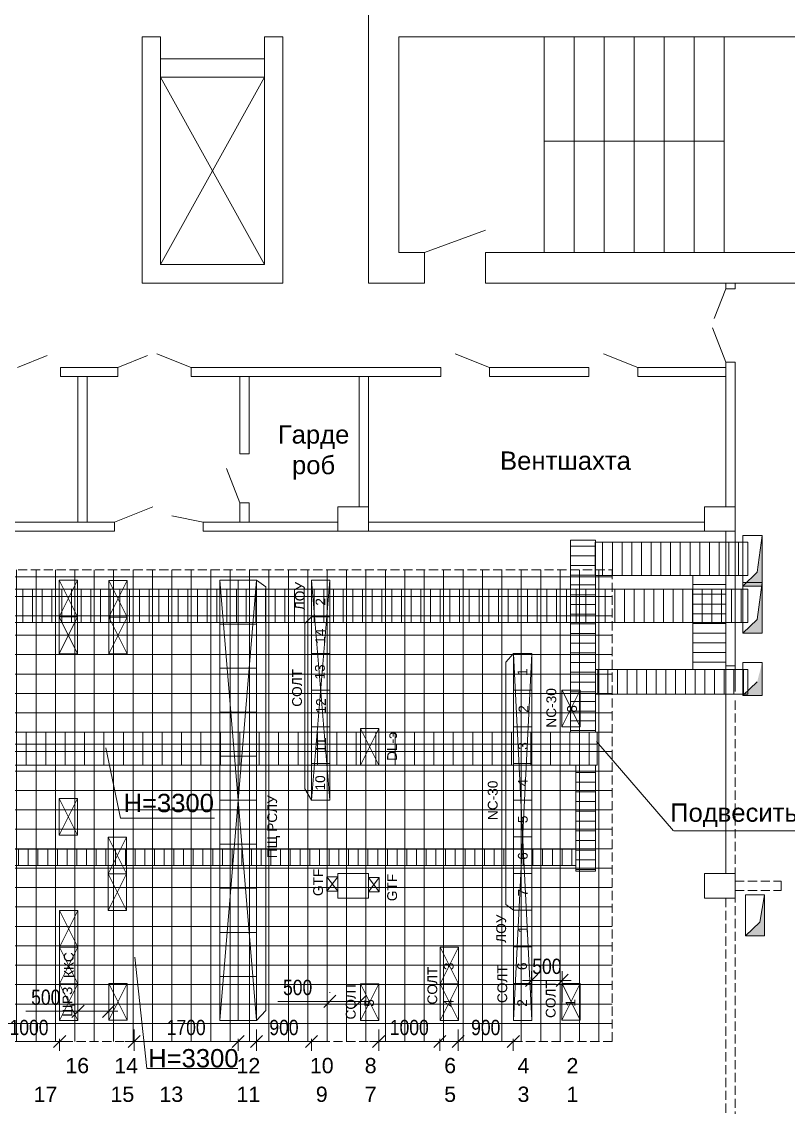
# Model space of a CAD drawing. Header units: millimetres. Extents: x 529148 to 753234, y -6155083 to -118574.
# Drawn here: x 661754 to 674293, y -159804 to -142049 of the extents above; entities that cross this region are included whole.
import ezdxf

# ---------------------------------------------------------------- set-up
doc = ezdxf.new("R2010")
doc.units = ezdxf.units.MM
doc.linetypes.add('ГОСТ 2.303 4', pattern=[7, 5, -2, 0])
for name, color, linetype, lineweight in [('оборудование', 7, 'Continuous', 60), ('Размеры план', 5, 'Continuous', 5), ('Стены', 250, 'Continuous', 20)]:
    doc.layers.add(name, color=color, linetype=linetype, lineweight=lineweight)
doc.styles.add('17_Standard 2.5', font='ARIALN.TTF', dxfattribs={"height": 250})
doc.styles.add('Arial Cyr', font='arial.ttf')
doc.dimstyles.get("Standard").update_dxf_attribs({"dimtxt": 2.5, "dimasz": 2, "dimexe": 1.5, "dimexo": 3, "dimgap": 1, "dimtad": 1, "dimtoh": 1, "dimdec": 0, "dimrnd": 1, "dimzin": 0, "dimdsep": 46, "dimtxsty": '17_Standard 2.5', "dimblk": 'OBLIQUE', "dimcen": 2, "dimdle": 1.5, "dimclrd": 5, "dimclre": 5, "dimclrt": 5, "dimadec": 0, "dimazin": 0, "dimtfac": 1, "dimtdec": 0, "dimtofl": 0, "dimtmove": 0, "dimatfit": 3, "dimldrblk": 'OBLIQUE', "dimfxl": 1, "dimtolj": 1, "dimtzin": 0, "dimlwd": 5, "dimlwe": 5, "dimarcsym": 0})

# ---------------------------------------------------------------- blocks, each defined once
blk = doc.blocks.new('_Oblique')
at = {"color": 0, "linetype": 'ByBlock', "lineweight": -2}
blk.add_line((-0.5, -0.5), (0.5, 0.5), dxfattribs=at)
blk = doc.blocks.new('*D464')
at = {"layer": 'Defpoints', "color": 0, "transparency": 16777216}
for p in [(661373.572558, -158233.852485), (662373.572558, -158382.552882), (661373.572558, -158727.786385)]:
    blk.add_point(p, dxfattribs=at)
at = {"layer": 'Стены', "color": 5, "linetype": 'Continuous', "lineweight": 5, "transparency": 16777216}
for p, q in [((661373.572558, -158533.852485), (661373.572558, -158877.786385)), ((662373.572558, -158682.552882), (662373.572558, -158877.786385)), ((662523.572558, -158727.786385), (661223.572558, -158727.786385))]:
    blk.add_line(p, q, dxfattribs=at)
at = {"layer": 'Стены', "color": 5, "lineweight": 5, "transparency": 16777216, "xscale": 200, "yscale": 200, "zscale": 200, "rotation": 180}
blk.add_blockref('_Oblique', (661373.572558, -158727.786385), dxfattribs=at)
at = {"layer": 'Стены', "color": 5, "lineweight": 5, "transparency": 16777216, "xscale": 200, "yscale": 200, "zscale": 200}
blk.add_blockref('_Oblique', (662373.572558, -158727.786385), dxfattribs=at)
at = {"layer": 'Стены', "color": 5, "linetype": 'Continuous', "lineweight": 20, "transparency": 16777216, "insert": (661873.572558, -158500.158757), "char_height": 250, "attachment_point": 5, "style": '17_Standard 2.5'}
blk.add_mtext('\\A1;1000', dxfattribs=at)
blk = doc.blocks.new('*D465')
at = {"layer": 'Defpoints', "color": 0, "transparency": 16777216}
for p in [(662673.572558, -158233.852485), (662673.572558, -158233.852485), (663173.572558, -158382.552882)]:
    blk.add_point(p, dxfattribs=at)
at = {"layer": 'Стены', "color": 5, "linetype": 'Continuous', "lineweight": 5, "transparency": 16777216}
for p, q in [((662673.572558, -157933.852485), (662673.572558, -158083.852485)), ((663173.572558, -158082.552882), (663173.572558, -158083.852485)), ((662673.572558, -158233.852485), (661820.869856, -158233.852485)), ((663323.572558, -158233.852485), (662673.572558, -158233.852485))]:
    blk.add_line(p, q, dxfattribs=at)
at = {"layer": 'Стены', "color": 5, "lineweight": 5, "transparency": 16777216, "xscale": 200, "yscale": 200, "zscale": 200, "rotation": 180}
blk.add_blockref('_Oblique', (662673.572558, -158233.852485), dxfattribs=at)
at = {"layer": 'Стены', "color": 5, "lineweight": 5, "transparency": 16777216, "xscale": 200, "yscale": 200, "zscale": 200}
blk.add_blockref('_Oblique', (663173.572558, -158233.852485), dxfattribs=at)
at = {"layer": 'Стены', "color": 5, "linetype": 'Continuous', "lineweight": 20, "transparency": 16777216, "insert": (662147.221207, -158006.224857), "char_height": 250, "attachment_point": 5, "style": '17_Standard 2.5'}
blk.add_mtext('\\A1;500', dxfattribs=at)
blk = doc.blocks.new('*D466')
at = {"layer": 'Defpoints', "color": 0, "transparency": 16777216}
for p in [(663593.572558, -158233.852485), (665293.572558, -158382.552882), (663593.572558, -158727.786385)]:
    blk.add_point(p, dxfattribs=at)
at = {"layer": 'Стены', "color": 5, "linetype": 'Continuous', "lineweight": 5, "transparency": 16777216}
for p, q in [((663593.572558, -158533.852485), (663593.572558, -158877.786385)), ((665293.572558, -158682.552882), (665293.572558, -158877.786385)), ((665443.572558, -158727.786385), (663443.572558, -158727.786385))]:
    blk.add_line(p, q, dxfattribs=at)
at = {"layer": 'Стены', "color": 5, "lineweight": 5, "transparency": 16777216, "xscale": 200, "yscale": 200, "zscale": 200, "rotation": 180}
blk.add_blockref('_Oblique', (663593.572558, -158727.786385), dxfattribs=at)
at = {"layer": 'Стены', "color": 5, "lineweight": 5, "transparency": 16777216, "xscale": 200, "yscale": 200, "zscale": 200}
blk.add_blockref('_Oblique', (665293.572558, -158727.786385), dxfattribs=at)
at = {"layer": 'Стены', "color": 5, "linetype": 'Continuous', "lineweight": 20, "transparency": 16777216, "insert": (664443.572558, -158500.158757), "char_height": 250, "attachment_point": 5, "style": '17_Standard 2.5'}
blk.add_mtext('\\A1;1700', dxfattribs=at)
blk = doc.blocks.new('*D467')
at = {"layer": 'Defpoints', "color": 0, "transparency": 16777216}
for p in [(665593.572558, -158233.852485), (666493.572558, -158382.552882), (665593.572558, -158727.786385)]:
    blk.add_point(p, dxfattribs=at)
at = {"layer": 'Стены', "color": 5, "linetype": 'Continuous', "lineweight": 5, "transparency": 16777216}
for p, q in [((665593.572558, -158533.852485), (665593.572558, -158877.786385)), ((666493.572558, -158682.552882), (666493.572558, -158877.786385)), ((666643.572558, -158727.786385), (665443.572558, -158727.786385))]:
    blk.add_line(p, q, dxfattribs=at)
at = {"layer": 'Стены', "color": 5, "lineweight": 5, "transparency": 16777216, "xscale": 200, "yscale": 200, "zscale": 200, "rotation": 180}
blk.add_blockref('_Oblique', (665593.572558, -158727.786385), dxfattribs=at)
at = {"layer": 'Стены', "color": 5, "lineweight": 5, "transparency": 16777216, "xscale": 200, "yscale": 200, "zscale": 200}
blk.add_blockref('_Oblique', (666493.572558, -158727.786385), dxfattribs=at)
at = {"layer": 'Стены', "color": 5, "linetype": 'Continuous', "lineweight": 20, "transparency": 16777216, "insert": (666043.572558, -158500.158757), "char_height": 250, "attachment_point": 5, "style": '17_Standard 2.5'}
blk.add_mtext('\\A1;900', dxfattribs=at)
blk = doc.blocks.new('*D468')
at = {"layer": 'Defpoints', "color": 0, "transparency": 16777216}
for p in [(666793.572558, -158072.573975), (666793.572558, -158233.852485), (667293.572558, -158382.552882)]:
    blk.add_point(p, dxfattribs=at)
at = {"layer": 'Стены', "color": 5, "linetype": 'Continuous', "lineweight": 5, "transparency": 16777216}
for p, q in [((666793.572558, -157933.852485), (666793.572558, -157922.573975)), ((667293.572558, -158082.552882), (667293.572558, -157922.573975)), ((666793.572558, -158072.573975), (665940.869856, -158072.573975)), ((667443.572558, -158072.573975), (666793.572558, -158072.573975))]:
    blk.add_line(p, q, dxfattribs=at)
at = {"layer": 'Стены', "color": 5, "lineweight": 5, "transparency": 16777216, "xscale": 200, "yscale": 200, "zscale": 200, "rotation": 180}
blk.add_blockref('_Oblique', (666793.572558, -158072.573975), dxfattribs=at)
at = {"layer": 'Стены', "color": 5, "lineweight": 5, "transparency": 16777216, "xscale": 200, "yscale": 200, "zscale": 200}
blk.add_blockref('_Oblique', (667293.572558, -158072.573975), dxfattribs=at)
at = {"layer": 'Стены', "color": 5, "linetype": 'Continuous', "lineweight": 20, "transparency": 16777216, "insert": (666267.221207, -157844.946347), "char_height": 250, "attachment_point": 5, "style": '17_Standard 2.5'}
blk.add_mtext('\\A1;500', dxfattribs=at)
blk = doc.blocks.new('*D469')
at = {"layer": 'Defpoints', "color": 0, "transparency": 16777216}
for p in [(667593.572558, -158233.852485), (668593.572558, -158382.552882), (667593.572558, -158727.786385)]:
    blk.add_point(p, dxfattribs=at)
at = {"layer": 'Стены', "color": 5, "linetype": 'Continuous', "lineweight": 5, "transparency": 16777216}
for p, q in [((667593.572558, -158533.852485), (667593.572558, -158877.786385)), ((668593.572558, -158682.552882), (668593.572558, -158877.786385)), ((668743.572558, -158727.786385), (667443.572558, -158727.786385))]:
    blk.add_line(p, q, dxfattribs=at)
at = {"layer": 'Стены', "color": 5, "lineweight": 5, "transparency": 16777216, "xscale": 200, "yscale": 200, "zscale": 200, "rotation": 180}
blk.add_blockref('_Oblique', (667593.572558, -158727.786385), dxfattribs=at)
at = {"layer": 'Стены', "color": 5, "lineweight": 5, "transparency": 16777216, "xscale": 200, "yscale": 200, "zscale": 200}
blk.add_blockref('_Oblique', (668593.572558, -158727.786385), dxfattribs=at)
at = {"layer": 'Стены', "color": 5, "linetype": 'Continuous', "lineweight": 20, "transparency": 16777216, "insert": (668093.572558, -158500.158757), "char_height": 250, "attachment_point": 5, "style": '17_Standard 2.5'}
blk.add_mtext('\\A1;1000', dxfattribs=at)
blk = doc.blocks.new('*D470')
at = {"layer": 'Defpoints', "color": 0, "transparency": 16777216}
for p in [(668893.572558, -158233.852485), (669793.572558, -158382.552882), (668893.572558, -158727.786385)]:
    blk.add_point(p, dxfattribs=at)
at = {"layer": 'Стены', "color": 5, "linetype": 'Continuous', "lineweight": 5, "transparency": 16777216}
for p, q in [((668893.572558, -158533.852485), (668893.572558, -158877.786385)), ((669793.572558, -158682.552882), (669793.572558, -158877.786385)), ((669943.572558, -158727.786385), (668743.572558, -158727.786385))]:
    blk.add_line(p, q, dxfattribs=at)
at = {"layer": 'Стены', "color": 5, "lineweight": 5, "transparency": 16777216, "xscale": 200, "yscale": 200, "zscale": 200, "rotation": 180}
blk.add_blockref('_Oblique', (668893.572558, -158727.786385), dxfattribs=at)
at = {"layer": 'Стены', "color": 5, "lineweight": 5, "transparency": 16777216, "xscale": 200, "yscale": 200, "zscale": 200}
blk.add_blockref('_Oblique', (669793.572558, -158727.786385), dxfattribs=at)
at = {"layer": 'Стены', "color": 5, "linetype": 'Continuous', "lineweight": 20, "transparency": 16777216, "insert": (669343.572558, -158500.158757), "char_height": 250, "attachment_point": 5, "style": '17_Standard 2.5'}
blk.add_mtext('\\A1;900', dxfattribs=at)
blk = doc.blocks.new('*D471')
at = {"layer": 'Defpoints', "color": 0, "linetype": 'Continuous', "lineweight": 20, "transparency": 16777216}
for p in [(670094, -157728), (670094, -158234), (670594, -158383)]:
    blk.add_point(p, dxfattribs=at)
at = {"layer": 'Стены', "color": 5, "linetype": 'Continuous', "lineweight": 5, "transparency": 16777216}
for p, q in [((670094, -157934), (670094, -157578)), ((670594, -158083), (670594, -157578)), ((670744, -157728), (669944, -157728))]:
    blk.add_line(p, q, dxfattribs=at)
at = {"layer": 'Стены', "color": 5, "linetype": 'Continuous', "lineweight": 5, "transparency": 16777216, "xscale": 200, "yscale": 200, "zscale": 200, "rotation": 180}
blk.add_blockref('_Oblique', (670094, -157728), dxfattribs=at)
at = {"layer": 'Стены', "color": 5, "linetype": 'Continuous', "lineweight": 5, "transparency": 16777216, "xscale": 200, "yscale": 200, "zscale": 200}
blk.add_blockref('_Oblique', (670594, -157728), dxfattribs=at)
at = {"layer": 'Стены', "color": 5, "linetype": 'Continuous', "lineweight": 20, "transparency": 16777216, "insert": (670344, -157500), "char_height": 250, "attachment_point": 5, "style": '17_Standard 2.5'}
blk.add_mtext('\\A1;500', dxfattribs=at)

msp = doc.modelspace()

# ---------------------------------------------------------------- hatches: boundary and pattern name
at = {"layer": 'оборудование', "linetype": 'Continuous', "lineweight": 20}
h = msp.add_hatch(dxfattribs=at)
h.set_pattern_fill('LINE', color=256, scale=50, angle=180)
h.set_pattern_definition([(180, (512420.71, -819598.69), (-2e-14, -158.75), [])])
h.paths.add_polyline_path([(671137.2, -153667.1), (670732.7, -153667.1), (670732.7, -150530), (671137.2, -150530)])
h = msp.add_hatch(dxfattribs=at)
h.set_pattern_fill('LINE', color=256, scale=50, angle=270)
h.set_pattern_definition([(270, (1342133.84, -307501), (158.75, -7e-14), [])])
h.paths.add_polyline_path([(673630, -151104.5), (671136.1, -151104.5), (671136.1, -150560.9), (673630, -150560.9)])
at = {"layer": 'оборудование', "linetype": 'Continuous', "lineweight": 5}
h = msp.add_hatch(dxfattribs=at)
h.set_pattern_fill('ANSI37', color=8, scale=100, angle=45)
h.paths.add_polyline_path([(644893.6, -151015.3), (671412.2, -151015.3), (671412.2, -158727.8), (644893.6, -158727.8)])
at = {"layer": 'оборудование', "linetype": 'Continuous', "lineweight": 20}
h = msp.add_hatch(dxfattribs=at)
h.set_pattern_fill('LINE', color=256, scale=50, angle=360)
h.set_pattern_definition([(360, (829670.1, 517399.36), (8e-14, 158.75), [])])
h.paths.add_polyline_path([(672730, -152642.6), (672730, -151104.5), (673273.6, -151104.5), (673273.6, -152642.6)])
h = msp.add_hatch(color=0, dxfattribs=at)
h.dxf.hatch_style = 1
h.paths.add_polyline_path([(673784.6, -151824.3), (673865, -151220), (673865, -152049.1), (673550, -152049.1)])
h = msp.add_hatch(dxfattribs=at)
h.set_pattern_fill('LINE', color=256, scale=50, angle=270)
h.set_pattern_definition([(270, (1316457.71, -308271), (158.75, -7e-14), [])])
h.paths.add_polyline_path([(673630, -151330.9), (673630, -151874.5), (645460, -151874.5), (645460, -151330.9)])
h = msp.add_hatch(dxfattribs=at)
h.set_pattern_fill('LINE', color=256, scale=50, angle=90)
h.set_pattern_definition([(90, (3160, 5532.44), (-158.75, 1e-14), [])])
h.paths.add_polyline_path([(671137.2, -152642.6), (673630, -152642.6), (673630, -153047), (671137.2, -153047)])
h = msp.add_hatch(color=0, dxfattribs=at)
h.dxf.hatch_style = 1
h.paths.add_polyline_path([(673784.6, -152844.3), (673865, -152530), (673865, -153069.1), (673550, -153069.1)])
h = msp.add_hatch(dxfattribs=at)
h.set_pattern_fill('LINE', color=256, scale=50, angle=90)
h.set_pattern_definition([(90, (0, 2729.44), (-158.75, 1e-14), [])])
h.paths.add_polyline_path([(645323.6, -154210.7), (645323.6, -153667.1), (671168.5, -153667.1), (671168.5, -154210.7)])
h = msp.add_hatch(dxfattribs=at)
h.set_pattern_fill('LINE', color=256, scale=50, angle=180)
h.set_pattern_definition([(180, (512420.71, -821871.6), (-2e-14, -158.75), [])])
h.paths.add_polyline_path([(670820, -155940), (670820, -154210.7), (671137.2, -154210.7), (671137.2, -155940)])
h = msp.add_hatch(dxfattribs=at)
h.set_pattern_fill('LINE', color=256, scale=50, angle=90)
h.set_pattern_definition([(90, (350, 2729.44), (-158.75, 1e-14), [])])
h.paths.add_polyline_path([(670820, -155850), (645323.6, -155850), (645323.6, -155582.6), (670820, -155582.6)])
h = msp.add_hatch(color=0, dxfattribs=at)
h.dxf.hatch_style = 1
h.paths.add_polyline_path([(673905.4, -157002.2), (673590.5, -157002.2), (673825.1, -156777.5), (673905.4, -156330)])
at = {"layer": 'Стены', "linetype": 'Continuous', "lineweight": 20, "ltscale": 100}
h = msp.add_hatch(color=0, dxfattribs=at)
h.dxf.hatch_style = 1
h.paths.add_polyline_path([(673865, -150450), (673865, -151279.1), (673550, -151279.1), (673784.6, -151054.3)])

# ---------------------------------------------------------------- linework, layer by layer
at = {"layer": 'оборудование', "color": 0, "linetype": 'Continuous', "lineweight": 20}
for p, q in [((673550, -151279.1), (673784.6, -151054.3)), ((662364.7, -151782.1), (662664.7, -151182.1)), ((662664.7, -151782.1), (662364.7, -151182.1)), ((662664.7, -151182.1), (662664.7, -151782.1)), ((663179.2, -151785.9), (663479.2, -151185.9)), ((663479.2, -151785.9), (663179.2, -151185.9)), ((663479.2, -151185.9), (663479.2, -151785.9)), ((673784.6, -151824.3), (673865, -151220)), ((662364.7, -152385), (662664.7, -151785)), ((662664.7, -152385), (662364.7, -151785)), ((662664.7, -151785), (662664.7, -152385)), ((663179.2, -152388.9), (663479.2, -151788.9)), ((663479.2, -152388.9), (663179.2, -151788.9)), ((663479.2, -151788.9), (663479.2, -152388.9)), ((673550, -152049.1), (673784.6, -151824.3)), ((673550, -153069.1), (673784.6, -152844.3)), ((662364.7, -155354.5), (662664.7, -154754.5)), ((662664.7, -155354.5), (662364.7, -154754.5)), ((662664.7, -154754.5), (662664.7, -155354.5)), ((663169, -155984.6), (663469, -155384.6)), ((663469, -155984.6), (663169, -155384.6)), ((663469, -155384.6), (663469, -155984.6)), ((663169, -156587.5), (663469, -155987.5)), ((663469, -156587.5), (663169, -155987.5)), ((663469, -155987.5), (663469, -156587.5)), ((673825.1, -156777.5), (673905.4, -156330)), ((662373.6, -157182.6), (662673.6, -156582.6)), ((662673.6, -157182.6), (662373.6, -156582.6)), ((662673.6, -156582.6), (662673.6, -157182.6)), ((673590.5, -157002.2), (673825.1, -156777.5)), ((662373.6, -157782.6), (662673.6, -157182.6)), ((662673.6, -157782.6), (662373.6, -157182.6)), ((662673.6, -157182.6), (662673.6, -157782.6)), ((662373.6, -158382.6), (662673.6, -157782.6)), ((662673.6, -158382.6), (662373.6, -157782.6)), ((662673.6, -157782.6), (662673.6, -158382.6)), ((663179.2, -158380.8), (663479.2, -157780.8)), ((663479.2, -158380.8), (663179.2, -157780.8)), ((663479.2, -157780.8), (663479.2, -158380.8))]:
    msp.add_line(p, q, dxfattribs=at)
at = {"layer": 'оборудование', "linetype": 'Continuous', "lineweight": 20}
for p, q in [((664993.6, -158382.6), (665593.6, -151182.6)), ((665593.6, -151182.6), (664993.6, -151182.6)), ((664993.6, -151182.6), (665593.6, -158382.6)), ((666493.6, -151182.6), (666493.6, -151782.6)), ((666793.6, -151182.6), (666493.6, -154782.6)), ((666793.6, -154782.6), (666493.6, -151182.6)), ((669796.1, -158381.7), (670096.1, -152381.7)), ((670096.1, -152381.7), (669796.1, -152381.7)), ((669796.1, -152381.7), (670096.1, -158381.7)), ((673273.6, -152582.6), (673423.6, -152582.6)), ((670590, -153580), (670890, -152980)), ((670890, -152980), (670593.6, -152980)), ((670593.6, -152980), (670890, -153580)), ((667293.6, -154210.7), (667593.6, -153610.7)), ((667593.6, -153610.7), (667293.6, -153610.7)), ((667293.6, -153610.7), (667593.6, -154210.7)), ((671168.5, -153667.1), (671168.5, -153832.3)), ((671171, -153862.2), (645326.1, -153862.2)), ((666493.6, -154782.6), (666793.6, -154782.6)), ((666922.4, -156032.5), (666746.1, -156268.6)), ((666922.4, -156268.6), (666746.1, -156032.5)), ((667426.7, -156280.1), (667603, -156044)), ((667603, -156280.1), (667426.7, -156044)), ((667603, -156044), (667603, -156280.1)), ((666746.1, -156268.6), (666922.4, -156268.6)), ((668596.1, -157782.6), (668896.1, -157182.6)), ((668596.1, -157182.6), (668896.1, -157782.6)), ((664993.6, -158382.6), (664993.6, -157662.6)), ((667293.6, -158382.3), (667593.6, -157782.3)), ((667593.6, -157782.3), (667293.6, -157782.3)), ((667293.6, -157782.3), (667593.6, -158382.3)), ((668596.1, -158382.6), (668896.1, -157782.6)), ((668596.1, -157782.6), (668896.1, -158382.6)), ((670587.8, -158380), (670887.8, -157780)), ((670887.8, -157780), (670593.6, -157780)), ((670593.6, -157780), (670887.8, -158380))]:
    msp.add_line(p, q, dxfattribs=at)
at = {"layer": 'оборудование', "linetype": 'Continuous', "lineweight": 5}
for p, q in [((665746.2, -151291.4), (665593.6, -151182.6)), ((665746.2, -151291.4), (665746.2, -158222.3)), ((666387, -151893.7), (666493.6, -151782.6)), ((666387, -151893.7), (666387, -154596.2)), ((669670.6, -152523.4), (669796.1, -152381.7)), ((669670.6, -152523.4), (669670.6, -156484.9)), ((663131.9, -153926.4), (663369.3, -155072.8)), ((671158, -153820), (672413.4, -155281.4)), ((666387, -154596.2), (666493.6, -154782.6)), ((663369.3, -155072.8), (664904.7, -155072.8)), ((672425.3, -155282.6), (676387.6, -155282.6)), ((669670.6, -156484.9), (669796.1, -156581.7)), ((663604.5, -157350.3), (663800.7, -159169.9)), ((665746.2, -158222.3), (665593.6, -158382.6)), ((663800.7, -159169.9), (665287.3, -159169.9))]:
    msp.add_line(p, q, dxfattribs=at)
at = {"layer": 'оборудование', "linetype": 'Continuous', "lineweight": 20}
for points in [[(670732.7, -153667.1), (670732.7, -150530), (671137.2, -150530), (671137.2, -153667.1)], [(673630, -151104.5), (671136.1, -151104.5), (671136.1, -150560.9), (673630, -150560.9)], [(666493.6, -151182.6), (666793.6, -151182.6), (666793.6, -151782.6), (666493.6, -151782.6)], [(673273.6, -151104.5), (673273.6, -152642.6), (672730, -152642.6), (672730, -151104.5)], [(673630, -151874.5), (645460, -151874.5), (645460, -151330.9), (673630, -151330.9)], [(666493.6, -151782.6), (666793.6, -151782.6), (666793.6, -152382.6), (666493.6, -152382.6)], [(664993.6, -152622.6), (665593.6, -152622.6), (665593.6, -151902.6), (664993.6, -151902.6)], [(666493.6, -152382.6), (666793.6, -152382.6), (666793.6, -152982.6), (666493.6, -152982.6)], [(669796.1, -152381.7), (670096.1, -152381.7), (670096.1, -152981.7), (669796.1, -152981.7)], [(664993.6, -153342.6), (665593.6, -153342.6), (665593.6, -152622.6), (664993.6, -152622.6)], [(671137.2, -152642.6), (673630, -152642.6), (673630, -153047), (671137.2, -153047)], [(666493.6, -152982.6), (666793.6, -152982.6), (666793.6, -153582.6), (666493.6, -153582.6)], [(669796.1, -152981.7), (670096.1, -152981.7), (670096.1, -153581.7), (669796.1, -153581.7)], [(670590, -152980), (670890, -152980), (670890, -153580), (670590, -153580)], [(664993.6, -154062.6), (665593.6, -154062.6), (665593.6, -153342.6), (664993.6, -153342.6)], [(645323.6, -153667.1), (671168.5, -153667.1), (671168.5, -154210.7), (645323.6, -154210.7)], [(666493.6, -153582.6), (666793.6, -153582.6), (666793.6, -154182.6), (666493.6, -154182.6)], [(667293.6, -153610.7), (667593.6, -153610.7), (667593.6, -154210.7), (667293.6, -154210.7)], [(669796.1, -153581.7), (670096.1, -153581.7), (670096.1, -154181.7), (669796.1, -154181.7)], [(664993.6, -154782.6), (665593.6, -154782.6), (665593.6, -154062.6), (664993.6, -154062.6)], [(666493.6, -154182.6), (666793.6, -154182.6), (666793.6, -154782.6), (666493.6, -154782.6)], [(669796.1, -154181.7), (670096.1, -154181.7), (670096.1, -154781.7), (669796.1, -154781.7)], [(670820, -155940), (670820, -154210.7), (671137.2, -154210.7), (671137.2, -155940)], [(664993.6, -155502.6), (665593.6, -155502.6), (665593.6, -154782.6), (664993.6, -154782.6)], [(669796.1, -154781.7), (670096.1, -154781.7), (670096.1, -155381.7), (669796.1, -155381.7)], [(664993.6, -156222.6), (665593.6, -156222.6), (665593.6, -155502.6), (664993.6, -155502.6)], [(669796.1, -155381.7), (670096.1, -155381.7), (670096.1, -155981.7), (669796.1, -155981.7)], [(645323.6, -155582.6), (670820, -155582.6), (670820, -155850), (645323.6, -155850)], [(666746.1, -156032.5), (666922.4, -156032.5), (666922.4, -156268.6), (666746.1, -156268.6)], [(667426.7, -156044), (667603, -156044), (667603, -156280.1), (667426.7, -156280.1)], [(669796.1, -155981.7), (670096.1, -155981.7), (670096.1, -156581.7), (669796.1, -156581.7)], [(664993.6, -156942.6), (665593.6, -156942.6), (665593.6, -156222.6), (664993.6, -156222.6)], [(669796.1, -156581.7), (670096.1, -156581.7), (670096.1, -157181.7), (669796.1, -157181.7)], [(664993.6, -157662.6), (665593.6, -157662.6), (665593.6, -156942.6), (664993.6, -156942.6)], [(668596.1, -157182.6), (668896.1, -157182.6), (668896.1, -157782.6), (668596.1, -157782.6)], [(669796.1, -157181.7), (670096.1, -157181.7), (670096.1, -157781.7), (669796.1, -157781.7)], [(664993.6, -158382.6), (665593.6, -158382.6), (665593.6, -157662.6), (664993.6, -157662.6)], [(667293.6, -157782.3), (667593.6, -157782.3), (667593.6, -158382.3), (667293.6, -158382.3)], [(668596.1, -157782.6), (668896.1, -157782.6), (668896.1, -158382.6), (668596.1, -158382.6)], [(669796.1, -157781.7), (670096.1, -157781.7), (670096.1, -158381.7), (669796.1, -158381.7)], [(670587.8, -157780), (670887.8, -157780), (670887.8, -158380), (670587.8, -158380)], [(664993.6, -158382.6), (664993.6, -158382.6), (664993.6, -158382.6), (664993.6, -158382.6)]]:
    msp.add_lwpolyline(points, close=True, dxfattribs=at)
at = {"layer": 'оборудование', "color": 0, "linetype": 'Continuous', "lineweight": 20}
for points in [[(662364.7, -151782.1), (662664.7, -151782.1), (662664.7, -151182.1), (662364.7, -151182.1)], [(663179.2, -151785.9), (663479.2, -151785.9), (663479.2, -151185.9), (663179.2, -151185.9)], [(664993.6, -151182.6), (665293.6, -151182.6), (665293.6, -158382.6), (664993.6, -158382.6)], [(665293.6, -151182.6), (665593.6, -151182.6), (665593.6, -158382.6), (665293.6, -158382.6)], [(673550, -151220), (673865, -151220), (673865, -152049.1), (673550, -152049.1)], [(662364.7, -152385), (662664.7, -152385), (662664.7, -151785), (662364.7, -151785)], [(663179.2, -152388.9), (663479.2, -152388.9), (663479.2, -151788.9), (663179.2, -151788.9)], [(673550, -152530), (673865, -152530), (673865, -153069.1), (673550, -153069.1)], [(662364.7, -155354.5), (662664.7, -155354.5), (662664.7, -154754.5), (662364.7, -154754.5)], [(663169, -155984.6), (663469, -155984.6), (663469, -155384.6), (663169, -155384.6)], [(663169, -156587.5), (663469, -156587.5), (663469, -155987.5), (663169, -155987.5)], [(673590.5, -156330), (673905.4, -156330), (673905.4, -157002.2), (673590.5, -157002.2)], [(662373.6, -157182.6), (662673.6, -157182.6), (662673.6, -156582.6), (662373.6, -156582.6)], [(662373.6, -157782.6), (662673.6, -157782.6), (662673.6, -157182.6), (662373.6, -157182.6)], [(662373.6, -158382.6), (662673.6, -158382.6), (662673.6, -157782.6), (662373.6, -157782.6)], [(663179.2, -158380.8), (663479.2, -158380.8), (663479.2, -157780.8), (663179.2, -157780.8)]]:
    msp.add_lwpolyline(points, close=True, dxfattribs=at)
at = {"layer": 'Размеры план', "color": 0, "linetype": 'ГОСТ 2.303 4', "lineweight": 20, "ltscale": 30}
for p, q in [((673423.6, -153152.6), (673423.6, -163452.6)), ((673423.6, -156107.5), (674178.1, -156107.5)), ((674178.1, -156107.5), (674178.1, -156257.5)), ((673273.6, -156382.6), (673273.6, -161982.6)), ((673423.6, -156257.5), (674178.1, -156257.5))]:
    msp.add_line(p, q, dxfattribs=at)
msp.add_lwpolyline([(644893.6, -151015.3), (671412.2, -151015.3), (671412.2, -158727.8), (644893.6, -158727.8)], close=True, dxfattribs=at)
at = {"layer": 'Стены', "color": 0, "linetype": 'Continuous', "lineweight": 20, "ltscale": 100}
for p, q in [((667423.6, -145715.9), (667423.6, -141799.2)), ((663723.6, -146322.6), (663723.6, -142299.2)), ((663723.6, -142299.2), (664023.6, -142299.2)), ((664023.6, -146022.6), (664023.6, -142299.2)), ((665723.6, -146022.6), (665723.6, -142299.2)), ((665723.6, -142299.2), (666023.6, -142299.2)), ((666023.6, -146322.6), (666023.6, -142299.2)), ((667423.6, -146322.6), (667423.6, -142299.2)), ((667923.6, -145822.6), (667923.6, -142299.2)), ((667923.6, -142299.2), (674923.6, -142299.2)), ((670297.1, -142299.2), (670297.1, -145822.6)), ((670788, -142299.2), (670788, -145822.6)), ((671278.8, -142299.2), (671278.8, -145822.6)), ((671769.7, -142299.2), (671769.7, -145822.6)), ((672260.5, -142299.2), (672260.5, -145822.6)), ((672751.4, -142299.2), (672751.4, -145822.6)), ((673242.3, -142299.2), (673242.3, -145822.6)), ((664023.6, -142657.2), (665723.6, -142657.2)), ((664023.6, -142957.2), (665723.6, -142957.2)), ((664023.6, -142957.2), (665723.6, -146022.6)), ((665723.6, -142957.2), (664023.6, -146022.6)), ((670297.1, -144002.6), (673242.3, -144002.6)), ((668339.9, -145822.6), (669339.9, -145456)), ((667923.6, -145822.6), (668339.9, -145822.6)), ((668339.9, -145822.6), (668050.9, -145822.6)), ((668339.9, -145822.6), (668339.9, -146322.6)), ((669339.9, -145822.6), (669339.9, -146322.6)), ((669339.9, -145822.6), (677606.9, -145822.6)), ((664023.6, -146022.6), (665723.6, -146022.6)), ((663723.6, -146322.6), (666023.6, -146322.6)), ((667423.6, -146322.6), (668339.9, -146322.6)), ((669339.9, -146322.6), (677423.6, -146322.6)), ((673273.6, -146415.9), (673077.7, -146902.3)), ((673273.6, -146415.9), (673273.6, -146322.6)), ((673423.6, -146415.9), (673273.6, -146415.9)), ((673423.6, -146415.9), (673423.6, -146322.6)), ((673273.6, -147615.9), (673052.5, -147053.7)), ((661686.4, -147702.6), (662172.8, -147506.7)), ((663323.6, -147702.6), (663809.9, -147506.7)), ((664523.6, -147702.6), (663961.3, -147481.5)), ((669407.7, -147702.6), (668845.5, -147481.5)), ((671829.8, -147702.6), (671267.5, -147481.5)), ((662386.4, -147852.6), (662386.4, -147702.6)), ((662386.4, -147702.6), (663323.6, -147702.6)), ((663323.6, -147852.6), (663323.6, -147702.6)), ((664523.6, -147852.6), (664523.6, -147702.6)), ((664523.6, -147702.6), (665919.7, -147702.6)), ((665919.7, -147702.6), (668607.7, -147702.6)), ((668607.7, -147852.6), (668607.7, -147702.6)), ((669407.7, -147852.6), (669407.7, -147702.6)), ((669407.7, -147702.6), (671029.8, -147702.6)), ((671029.8, -147852.6), (671029.8, -147702.6)), ((671829.8, -147852.6), (671829.8, -147702.6)), ((671829.8, -147702.6), (673273.6, -147702.6)), ((673273.6, -149982.6), (673273.6, -147615.9)), ((673423.6, -147615.9), (673273.6, -147615.9)), ((673423.6, -150382.6), (673423.6, -147615.9)), ((662386.4, -147852.6), (663323.6, -147852.6)), ((662673.6, -147852.6), (662673.6, -150232.6)), ((662823.6, -147852.6), (662823.6, -150232.6)), ((664523.6, -147852.6), (665919.7, -147852.6)), ((665323.6, -147852.6), (665323.6, -149118.4)), ((665473.6, -147852.6), (665473.6, -149118.4)), ((665919.7, -147852.6), (668607.7, -147852.6)), ((667273.6, -147852.6), (667273.6, -149982.6)), ((667423.6, -147852.6), (667423.6, -149982.6)), ((669407.7, -147852.6), (671029.8, -147852.6)), ((671829.8, -147852.6), (673273.6, -147852.6)), ((665473.6, -149118.4), (665323.6, -149118.4)), ((665323.6, -149918.4), (665102.5, -149356.1)), ((663273.6, -150232.6), (663899, -149982.1)), ((665473.6, -149918.4), (665323.6, -149918.4)), ((665323.6, -149918.4), (665323.6, -150232.6)), ((665473.6, -149918.4), (665473.6, -150232.6)), ((667423.6, -149982.6), (666923.6, -149982.6)), ((666923.6, -150382.6), (666923.6, -149982.6)), ((667423.6, -150382.6), (667423.6, -149982.6)), ((673423.6, -149982.6), (672923.6, -149982.6)), ((672923.6, -150382.6), (672923.6, -149982.6)), ((673423.6, -150382.6), (673423.6, -149982.6)), ((664723.6, -150232.6), (664211.9, -150128.5)), ((663273.6, -150232.6), (661423.6, -150232.6)), ((663273.6, -150232.6), (663273.6, -150382.6)), ((666923.6, -150232.6), (664723.6, -150232.6)), ((664723.6, -150232.6), (664723.6, -150382.6)), ((672923.6, -150232.6), (667423.6, -150232.6)), ((663273.6, -150382.6), (654283.6, -150382.6)), ((672923.6, -150382.6), (664723.6, -150382.6)), ((673423.6, -150382.6), (672923.6, -150382.6)), ((673273.6, -150382.6), (673273.6, -155982.6)), ((673423.6, -153002.6), (673423.6, -150382.6)), ((673784.6, -151054.3), (673865, -150450)), ((667423.6, -155982.6), (666923.6, -155982.6)), ((667423.6, -155982.6), (666923.6, -155982.6)), ((666923.6, -156382.6), (666923.6, -155982.6)), ((667423.6, -156382.6), (667423.6, -155982.6)), ((673423.6, -155982.6), (672923.6, -155982.6)), ((672923.6, -156382.6), (672923.6, -155982.6)), ((673423.6, -156382.6), (673423.6, -155982.6)), ((667423.6, -156382.6), (666923.6, -156382.6)), ((673423.6, -156382.6), (672923.6, -156382.6))]:
    msp.add_line(p, q, dxfattribs=at)
msp.add_lwpolyline([(673550, -150450), (673865, -150450), (673865, -151279.1), (673550, -151279.1)], close=True, dxfattribs=at)

# ---------------------------------------------------------------- texts
at = {"layer": 'Стены', "color": 0, "linetype": 'Continuous', "lineweight": 20, "ltscale": 100, "char_height": 300, "width": 4905.238, "attachment_point": 5, "style": 'Arial Cyr'}
for s, insert in [('{\\fArial|b0|i0|c204|p34;Гарде}\\P{\\fArial|b0|i0|c204|p34;роб}', (666528, -149094.8)), ('Вентшахта', (670648, -149230))]:
    msp.add_mtext(s, dxfattribs=dict(at, insert=insert))
at = {"layer": 'Стены', "color": 0, "linetype": 'Continuous', "lineweight": 20, "char_height": 160, "attachment_point": 5, "rotation": 90, "style": 'Arial Cyr'}
for s, insert, width in [('{\\fArial|b0|i0|c204|p34;ЛОУ}', (666304.8, -151442.8), 1093.424), ('{\\fArial|b0|i0|c204|p34;2}', (666642.2, -151537.8), 1093.424), ('{\\fArial|b0|i0|c204|p34;14}', (666637.8, -152099.6), 1093.424), ('{\\fArial|b0|i0|c204|p34;СОЛТ}', (666258.3, -152944.1), 1093.424), ('{\\fArial|b0|i0|c204|p34;13}', (666632.2, -152683.5), 1093.424), ('{\\fArial|b0|i0|c204|p34;1}', (669943.9, -152686.6), 1093.424), ('NC-30', (670417.4, -153271.7), 1093.424), ('{\\fArial|b0|i0|c204|p34;12}', (666648.9, -153239.5), 1093.424), ('{\\fArial|b0|i0|c204|p34;2}', (669961.6, -153289.9), 1093.424), ('{\\fArial|b0|i0|c204|p34;8}', (670755.5, -153288.2), 1093.424), ('DL-{\\fArial|b0|i0|c204|p34;э}', (667812.3, -153901.6), 1093.424), ('{\\fArial|b0|i0|c204|p34;11}', (666648.9, -153879), 1093.424), ('{\\fArial|b0|i0|c204|p34;3}', (669951.7, -153894.6), 1093.424), ('{\\fArial|b0|i0|c204|p34;10}', (666637.3, -154498.4), 1093.424), ('{\\fArial|b0|i0|c204|p34;4}', (669951.7, -154494.6), 1093.424), ('NC-30', (669459.5, -154783.8), 1093.424), ('{\\fArial|b0|i0|c204|p34;ПЩ РСЛУ}', (665873.5, -155215), 1235.359), ('{\\fArial|b0|i0|c204|p34;5}', (669951.7, -155094.6), 1093.424), ('{\\fArial|b0|i0|c204|p34;6}', (669951.7, -155694.6), 1093.424), ('GTF', (666602.8, -156125.3), 1093.424), ('GTF', (667813.7, -156209.1), 1093.424), ('{\\fArial|b0|i0|c204|p34;7}', (669951.7, -156294.6), 1093.424), ('{\\fArial|b0|i0|c204|p34;ЛОУ}', (669597.8, -156882.1), 1093.424), ('{\\fArial|b0|i0|c204|p34;1}', (669951.7, -156894.6), 1093.424), ('{\\fArial|b0|i0|c204|p34;ККС}', (662525.2, -157478), 1235.359), ('{\\fArial|b0|i0|c204|p34;3}', (668739.8, -157498.4), 1093.424), ('{\\fArial|b0|i0|c204|p34;6}', (669939.8, -157497.5), 1093.424), ('{\\fArial|b0|i0|c204|p34;СОЛТ}', (668471.3, -157813.6), 1093.424), ('{\\fArial|b0|i0|c204|p34;СОЛТ}', (669615.6, -157788.9), 1093.424), ('{\\fArial|b0|i0|c204|p34;СОЛТ}', (667137, -158058.8), 1093.424), ('{\\fArial|b0|i0|c204|p34;СОЛТ}', (670407.3, -158033.8), 1093.424), ('{\\fArial|b0|i0|c204|p34;ЩРЗ}', (662525.2, -158078), 1235.359), ('{\\fArial|b0|i0|c204|p34;5}', (667437.3, -158098.1), 1093.424), ('{\\fArial|b0|i0|c204|p34;4}', (668739.8, -158098.4), 1093.424), ('{\\fArial|b0|i0|c204|p34;2}', (669939.8, -158097.5), 1093.424), ('{\\fArial|b0|i0|c204|p34;1}', (670731.5, -158095.8), 1093.424)]:
    msp.add_mtext(s, dxfattribs=dict(at, insert=insert, width=width))
at = {"layer": 'Стены', "color": 0, "linetype": 'Continuous', "lineweight": 20, "attachment_point": 5, "style": 'Arial Cyr'}
for s, insert, char_height, width in [('Н=3300', (664158.2, -154829), 300, 4905.238), ('Подвесить к потолку', (674373.2, -155029.2), 300, 4905.238), ('Н=3300', (664561.4, -159003.4), 300, 4905.238), ('16', (662661.6, -159122.9), 250, 573.081), ('14', (663461.6, -159122.9), 250, 573.081), ('12', (665461.6, -159122.9), 250, 573.081), ('10', (666661.6, -159122.9), 250, 573.081), ('8', (667461.6, -159122.9), 250, 573.081), ('6', (668761.6, -159122.9), 250, 573.081), ('4', (669961.6, -159122.9), 250, 573.081), ('2', (670761.6, -159122.9), 250, 573.081), ('17', (662141.7, -159592.3), 250, 573.081), ('15', (663400.6, -159592.3), 250, 573.081), ('13', (664200.6, -159592.3), 250, 573.081), ('11', (665461.6, -159592.3), 250, 573.081), ('9', (666661.6, -159592.3), 250, 573.081), ('7', (667461.6, -159592.3), 250, 573.081), ('5', (668761.6, -159592.3), 250, 573.081), ('3', (669961.6, -159592.3), 250, 573.081), ('1', (670761.6, -159592.3), 250, 573.081)]:
    msp.add_mtext(s, dxfattribs=dict(at, insert=insert, char_height=char_height, width=width))

# ---------------------------------------------------------------- dimensions: what is measured, and where the dimension line sits
at = {"layer": 'Стены', "color": 0, "linetype": 'Continuous', "lineweight": 20}
dim = msp.add_linear_dim(base=(670093.6, -157727.8), p1=(670593.6, -158382.6), p2=(670093.6, -158233.9), angle=180, dimstyle='Standard', override={"dimscale": 100}, dxfattribs=at)
dim.commit()
dim.dimension.update_dxf_attribs({"geometry": '*D471', "text_midpoint": (670343.6, -157727.8), "dimtype": 160})
for base, p1, p2, picture, middle in [((666793.6, -158072.6), (667293.6, -158382.6), (666793.6, -158233.9), '*D468', (666267.2, -157844.9)), ((662673.6, -158233.9), (663173.6, -158382.6), (662673.6, -158233.9), '*D465', (662147.2, -158006.2)), ((663593.6, -158727.8), (665293.6, -158382.6), (663593.6, -158233.9), '*D466', (664443.6, -158500.2)), ((665593.6, -158727.8), (666493.6, -158382.6), (665593.6, -158233.9), '*D467', (666043.6, -158500.2)), ((667593.6, -158727.8), (668593.6, -158382.6), (667593.6, -158233.9), '*D469', (668093.6, -158500.2)), ((668893.6, -158727.8), (669793.6, -158382.6), (668893.6, -158233.9), '*D470', (669343.6, -158500.2))]:
    dim = msp.add_linear_dim(base=base, p1=p1, p2=p2, angle=180, dimstyle='Standard', override={"dimscale": 100}, dxfattribs=at)
    dim.commit()
    dim.dimension.update_dxf_attribs({"geometry": picture, "text_midpoint": middle})
at = {"layer": 'Стены', "color": 3, "linetype": 'Continuous', "lineweight": 20}
dim = msp.add_linear_dim(base=(661373.6, -158727.8), p1=(662373.6, -158382.6), p2=(661373.6, -158233.9), angle=180, dimstyle='Standard', override={"dimscale": 100}, dxfattribs=at)
dim.commit()
dim.dimension.update_dxf_attribs({"geometry": '*D464', "text_midpoint": (661873.6, -158500.2)})

doc.saveas('drawing.dxf')
